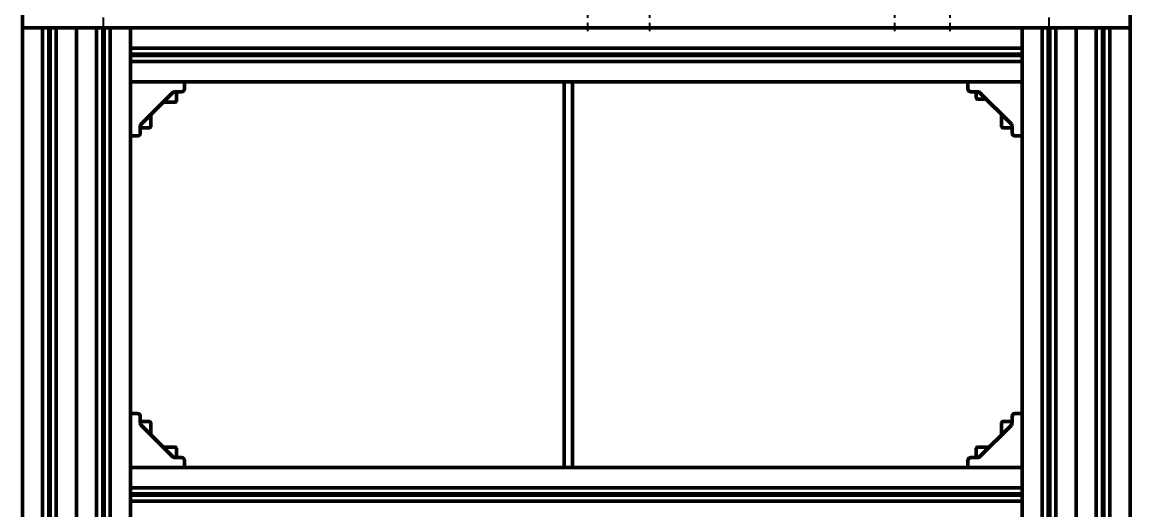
# Model space of a CAD drawing. Header units: millimetres. Extents: x 32504 to 36677, y 41990 to 42879.
# Drawn here: x 32730.6 to 32896.1, y 42641.3 to 42713.4 of the extents above; entities that cross this region are included whole.
import ezdxf

# ---------------------------------------------------------------- set-up
doc = ezdxf.new("R2010")
doc.units = ezdxf.units.MM
doc.linetypes.add('AM_ISO08W050', pattern=[18, 12, -1.5, 3, -1.5])
doc.linetypes.add('AM_ISO08W050x2', pattern=[9, 6, -0.75, 1.5, -0.75])
for name, color, linetype, lineweight in [('AM_7N', 4, 'AM_ISO08W050', 25), ('Duong_tam', 4, 'AM_ISO08W050', 25), ('Net_dam', 7, 'Continuous', 50)]:
    doc.layers.add(name, color=color, linetype=linetype, lineweight=lineweight)
doc.styles.add('TCVN', font='tcvn7284-2003i.ttf')
doc.dimstyles.new('TCVN$0', dxfattribs={"dimtxt": 3.5, "dimasz": 3.5, "dimexe": 1, "dimexo": 1, "dimgap": 1.3, "dimtad": 1, "dimdsep": 46, "dimtxsty": 'TCVN', "dimcen": 0, "dimclrd": 3, "dimclre": 3, "dimclrt": 2, "dimadec": 0, "dimazin": 2, "dimtp": 0.1, "dimtm": 0.1, "dimtfac": 0.71, "dimtmove": 0, "dimatfit": 3, "dimfxl": 1, "dimtfill": 1, "dimlwd": 25, "dimlwe": 25, "dimarcsym": 1})

# ---------------------------------------------------------------- blocks, each defined once
blk = doc.blocks.new('*D38')
at = {"layer": 'Defpoints', "color": 0, "transparency": 16777216}
for p in [(32734.05, 42809.04), (32927.55, 42809.04), (32912.55, 42301.63)]:
    blk.add_point(p, dxfattribs=at)
at = {"layer": 'Net_dam', "color": 3, "linetype": 'ByBlock', "lineweight": 25, "transparency": 16777216}
for p, q in [((32735.05, 42809.04), (32928.55, 42809.04)), ((32927.55, 42305.13), (32927.55, 42805.54)), ((32913.55, 42301.63), (32928.55, 42301.63))]:
    blk.add_line(p, q, dxfattribs=at)
at = {"layer": 'Net_dam', "color": 3, "transparency": 16777216}
for points in [[(32926.97, 42805.54), (32928.14, 42805.54), (32927.55, 42809.04)], [(32926.97, 42305.13), (32928.14, 42305.13), (32927.55, 42301.63)]]:
    blk.add_solid(points, dxfattribs=at)
at = {"layer": 'Net_dam', "color": 2, "transparency": 16777216, "insert": (32924.5, 42555.33), "char_height": 3.5, "attachment_point": 5, "rotation": 90, "style": 'TCVN', "bg_fill": 3, "box_fill_scale": 1.1, "bg_fill_color": 256, "bg_fill_true_color": 13158600, "bg_fill_transparency": 0}
blk.add_mtext('2540', dxfattribs=at)

msp = doc.modelspace()

# ---------------------------------------------------------------- linework, layer by layer
at = {"layer": 'AM_7N', "linetype": 'AM_ISO08W050x2'}
for p, q in [((32814.2453, 42722.3449), (32814.2453, 42712.1449)), ((32823.4112, 42722.3449), (32823.4112, 42712.1449)), ((32859.6934, 42722.3449), (32859.6934, 42712.1449)), ((32867.8914, 42722.3449), (32867.8914, 42712.1449))]:
    msp.add_line(p, q, dxfattribs=at)
at = {"layer": 'Duong_tam'}
for p, q in [((32742.5527, 42301.6297), (32742.5527, 42727.6297)), ((32882.5527, 42301.6297), (32882.5527, 42727.6297))]:
    msp.add_line(p, q, dxfattribs=at)
at = {"layer": 'Net_dam'}
for p, q in [((32730.5527, 42712.6297), (32730.5527, 42717.6297)), ((32894.5527, 42717.6297), (32894.5527, 42712.6297)), ((32894.5527, 42717.6297), (32894.5527, 42712.6297)), ((32730.5527, 42314.6297), (32730.5527, 42712.6297)), ((32731.1527, 42712.6297), (32730.5527, 42712.6297)), ((32733.4927, 42712.6297), (32731.1527, 42712.6297)), ((32731.5527, 42712.6297), (32893.5527, 42712.6297)), ((32733.5527, 42314.6297), (32733.5527, 42712.6297)), ((32734.4488, 42314.6297), (32734.4488, 42712.6297)), ((32734.5527, 42314.6297), (32734.5527, 42712.6297)), ((32734.6566, 42314.6297), (32734.6566, 42712.6297)), ((32735.5527, 42314.6297), (32735.5527, 42712.6297)), ((32737.9527, 42712.6297), (32735.6127, 42712.6297)), ((32738.5527, 42314.6297), (32738.5527, 42712.6297)), ((32741.4927, 42712.6297), (32739.1527, 42712.6297)), ((32741.5527, 42314.6297), (32741.5527, 42712.6297)), ((32742.4488, 42314.6297), (32742.4488, 42712.6297)), ((32742.5527, 42314.6297), (32742.5527, 42712.6297)), ((32742.6566, 42314.6297), (32742.6566, 42712.6297)), ((32743.5527, 42314.6297), (32743.5527, 42712.6297)), ((32745.9527, 42712.6297), (32743.6127, 42712.6297)), ((32746.5527, 42712.0297), (32746.5527, 42712.6297)), ((32878.5527, 42712.0297), (32878.5527, 42712.6297)), ((32879.1527, 42712.6297), (32881.4927, 42712.6297)), ((32881.5527, 42712.6297), (32881.5527, 42314.6297)), ((32882.4488, 42712.6297), (32882.4488, 42314.6297)), ((32882.5527, 42712.6297), (32882.5527, 42314.6297)), ((32882.6566, 42712.6297), (32882.6566, 42314.6297)), ((32883.5527, 42712.6297), (32883.5527, 42314.6297)), ((32883.6127, 42712.6297), (32885.9527, 42712.6297)), ((32886.5527, 42712.6297), (32886.5527, 42314.6297)), ((32887.1527, 42712.6297), (32889.4927, 42712.6297)), ((32889.5527, 42712.6297), (32889.5527, 42314.6297)), ((32890.4488, 42712.6297), (32890.4488, 42314.6297)), ((32890.5527, 42712.6297), (32890.5527, 42314.6297)), ((32890.6566, 42712.6297), (32890.6566, 42314.6297)), ((32891.5527, 42712.6297), (32891.5527, 42314.6297)), ((32891.6127, 42712.6297), (32893.9527, 42712.6297)), ((32893.9527, 42712.6297), (32894.5527, 42712.6297)), ((32894.5527, 42712.6297), (32894.5527, 42314.6297)), ((32746.5527, 42709.6897), (32746.5527, 42712.0297)), ((32878.5527, 42709.6897), (32878.5527, 42712.0297)), ((32746.5527, 42709.6297), (32746.5527, 42709.6897)), ((32746.5527, 42709.6297), (32878.5527, 42709.6297)), ((32746.5527, 42707.6297), (32746.5527, 42709.6297)), ((32878.5527, 42709.6297), (32878.5527, 42709.6897)), ((32878.5527, 42709.6297), (32878.5527, 42707.6297)), ((32746.5527, 42708.7336), (32878.5527, 42708.7336)), ((32746.5527, 42708.6297), (32878.5527, 42708.6297)), ((32746.5527, 42708.5258), (32878.5527, 42708.5258)), ((32746.5527, 42707.6297), (32878.5527, 42707.6297)), ((32746.5527, 42707.5697), (32746.5527, 42707.6297)), ((32746.5527, 42705.2297), (32746.5527, 42707.5697)), ((32878.5527, 42707.5697), (32878.5527, 42707.6297)), ((32878.5527, 42705.2297), (32878.5527, 42707.5697)), ((32746.5527, 42704.6297), (32746.5527, 42705.2297)), ((32746.5527, 42696.6297), (32746.5527, 42704.6297)), ((32746.5527, 42704.6297), (32754.5527, 42704.6297)), ((32746.5527, 42704.6297), (32878.5527, 42704.6297)), ((32746.5527, 42647.5481), (32746.5527, 42704.6297)), ((32754.5527, 42704.6297), (32754.5527, 42703.5697)), ((32810.7547, 42704.6297), (32810.7547, 42692.1944)), ((32810.7547, 42704.6297), (32811.9947, 42704.6297)), ((32811.9947, 42704.6297), (32811.9947, 42692.1944)), ((32870.5527, 42704.6297), (32870.5527, 42703.5697)), ((32878.5527, 42704.6297), (32870.5527, 42704.6297)), ((32878.5527, 42704.6297), (32878.5527, 42705.2297)), ((32878.5527, 42696.6297), (32878.5527, 42704.6297)), ((32878.5527, 42704.6297), (32878.5527, 42647.5481)), ((32752.8355, 42703.0526), (32748.1299, 42698.3469)), ((32754.1527, 42703.1697), (32753.1184, 42703.1697)), ((32753.3527, 42702.2297), (32753.3527, 42703.1697)), ((32753.3527, 42701.7697), (32753.3527, 42703.1697)), ((32870.9527, 42703.1697), (32871.987, 42703.1697)), ((32871.7833, 42703.1697), (32871.7833, 42702.2297)), ((32872.2699, 42703.0526), (32876.9755, 42698.3469)), ((32753.1927, 42701.6097), (32751.3927, 42701.6097)), ((32873.2833, 42702.0697), (32871.9433, 42702.0697)), ((32749.5727, 42699.7897), (32749.5727, 42697.9897)), ((32875.5327, 42699.7897), (32875.5327, 42697.9897)), ((32748.0127, 42698.064), (32748.0127, 42697.0297)), ((32748.0127, 42697.8297), (32748.9527, 42697.8297)), ((32748.0127, 42697.8297), (32749.4127, 42697.8297)), ((32877.0927, 42697.8297), (32875.6927, 42697.8297)), ((32876.1527, 42697.8297), (32877.0927, 42697.8297)), ((32877.0927, 42698.064), (32877.0927, 42697.0297)), ((32747.6127, 42696.6297), (32746.5527, 42696.6297)), ((32877.4927, 42696.6297), (32878.5527, 42696.6297)), ((32810.7547, 42692.1944), (32810.7547, 42647.5481)), ((32811.9947, 42692.1944), (32811.9947, 42647.5481)), ((32746.5527, 42655.5481), (32747.6127, 42655.5481)), ((32746.5527, 42647.5481), (32746.5527, 42655.5481)), ((32748.0127, 42655.1481), (32748.0127, 42654.1138)), ((32748.9527, 42654.3481), (32748.0127, 42654.3481)), ((32749.4127, 42654.3481), (32748.0127, 42654.3481)), ((32749.5727, 42654.1881), (32749.5727, 42652.3881)), ((32875.5327, 42654.1881), (32875.5327, 42652.3881)), ((32875.6927, 42654.3481), (32877.0927, 42654.3481)), ((32877.0621, 42654.3481), (32876.1221, 42654.3481)), ((32877.0927, 42655.1481), (32877.0927, 42654.1138)), ((32878.5527, 42655.5481), (32877.4927, 42655.5481)), ((32878.5527, 42647.5481), (32878.5527, 42655.5481)), ((32748.1299, 42653.831), (32752.8355, 42649.1253)), ((32876.9755, 42653.831), (32872.2699, 42649.1253)), ((32751.3927, 42650.5681), (32753.1927, 42650.5681)), ((32753.3527, 42649.0081), (32753.3527, 42650.4081)), ((32753.3527, 42649.0081), (32753.3527, 42649.9481)), ((32871.7833, 42649.0081), (32871.7833, 42650.4081)), ((32871.7833, 42649.9481), (32871.7833, 42649.0081)), ((32873.7433, 42650.5681), (32871.9433, 42650.5681)), ((32754.5527, 42647.5481), (32746.5527, 42647.5481)), ((32878.5527, 42647.5481), (32746.5527, 42647.5481)), ((32746.5527, 42647.5481), (32746.5527, 42646.9481)), ((32753.1184, 42649.0081), (32754.1527, 42649.0081)), ((32754.5527, 42648.6081), (32754.5527, 42647.5481)), ((32870.5527, 42648.6081), (32870.5527, 42647.5481)), ((32870.5527, 42647.5481), (32878.5527, 42647.5481)), ((32871.987, 42649.0081), (32870.9527, 42649.0081)), ((32878.5527, 42647.5481), (32878.5527, 42646.9481)), ((32746.5527, 42646.9481), (32746.5527, 42644.6081)), ((32878.5527, 42646.9481), (32878.5527, 42644.6081)), ((32746.5527, 42644.6081), (32746.5527, 42644.5481)), ((32878.5527, 42644.5481), (32746.5527, 42644.5481)), ((32746.5527, 42642.5481), (32746.5527, 42644.5481)), ((32878.5527, 42644.6081), (32878.5527, 42644.5481)), ((32878.5527, 42644.5481), (32878.5527, 42642.5481)), ((32878.5527, 42643.6521), (32746.5527, 42643.6521)), ((32878.5527, 42643.5481), (32746.5527, 42643.5481)), ((32878.5527, 42643.4442), (32746.5527, 42643.4442)), ((32878.5527, 42642.5481), (32746.5527, 42642.5481)), ((32746.5527, 42642.5481), (32746.5527, 42642.4881)), ((32878.5527, 42642.5481), (32878.5527, 42642.4881)), ((32746.5527, 42642.4881), (32746.5527, 42636.6081)), ((32878.5527, 42642.4881), (32878.5527, 42636.6081))]:
    msp.add_line(p, q, dxfattribs=at)
for centre, radius, start, end in [((32753.1184, 42702.7697), 0.4, 90, 135), ((32754.1527, 42703.5697), 0.4, 270, 0), ((32870.9527, 42703.5697), 0.4, 180, 270), ((32871.9433, 42702.2297), 0.16, 180, 270), ((32871.987, 42702.7697), 0.4, 45, 90), ((32753.1927, 42701.7697), 0.16, 270, 0), ((32748.4127, 42698.064), 0.4, 135, 180), ((32749.4127, 42697.9897), 0.16, 270, 0), ((32875.6927, 42697.9897), 0.16, 180, 270), ((32876.6927, 42698.064), 0.4, 0, 45), ((32747.6127, 42697.0297), 0.4, 270, 0), ((32877.4927, 42697.0297), 0.4, 180, 270), ((32747.6127, 42655.1481), 0.4, 0, 90), ((32749.4127, 42654.1881), 0.16, 0, 90), ((32875.6927, 42654.1881), 0.16, 90, 180), ((32877.4927, 42655.1481), 0.4, 90, 180), ((32748.4127, 42654.1138), 0.4, 180, 225), ((32876.6927, 42654.1138), 0.4, 315, 0), ((32753.1927, 42650.4081), 0.16, 0, 90), ((32871.9433, 42650.4081), 0.16, 90, 180), ((32753.1184, 42649.4081), 0.4, 225, 270), ((32754.1527, 42648.6081), 0.4, 0, 90), ((32870.9527, 42648.6081), 0.4, 90, 180), ((32871.987, 42649.4081), 0.4, 270, 315)]:
    msp.add_arc(centre, radius, start, end, dxfattribs=at)

# ---------------------------------------------------------------- next in the draw order: dimensions: what is measured, and where the dimension line sits
dim = msp.add_linear_dim(base=(32927.5527, 42809.0383), p1=(32912.5527, 42301.6297), p2=(32734.05, 42809.0383), angle=90, text='2540', dimstyle='TCVN$0', override={"dimlfac": 5}, dxfattribs=at)
dim.commit()
dim.dimension.update_dxf_attribs({"geometry": '*D38', "text_midpoint": (32924.5027, 42555.334)})

doc.saveas('drawing.dxf')
